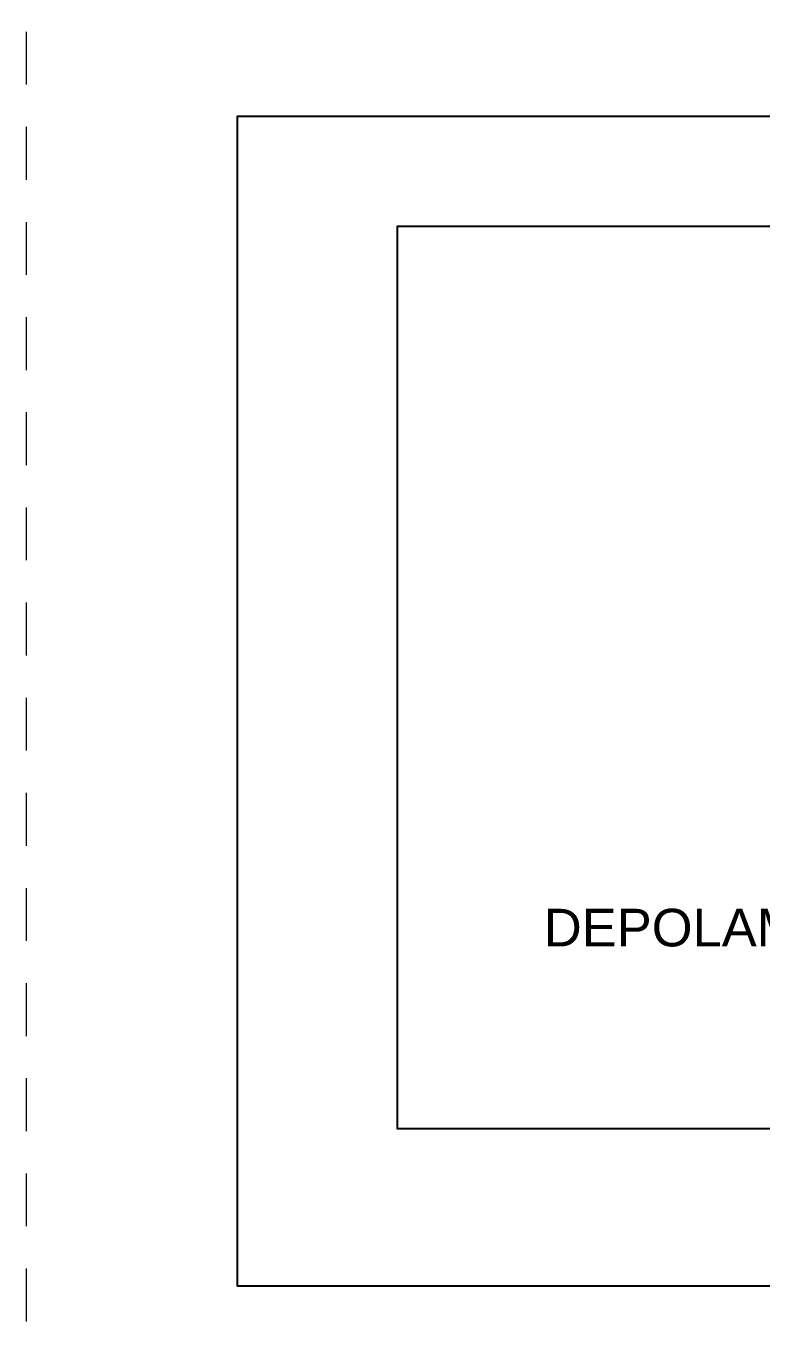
# Model space of a CAD drawing. Header units: millimetres. Extents: x 863 to 22635, y -482 to 12118.
# Drawn here: x 19637 to 19793.7, y 3956.3 to 4234.8 of the extents above; entities that cross this region are included whole.
import ezdxf

# ---------------------------------------------------------------- set-up
doc = ezdxf.new("R2010")
doc.units = ezdxf.units.MM
doc.linetypes.add('JIS_02_0.7', pattern=[1.35, 0.75, -0.6])
doc.layers.add('ABOVE_0G', color=235, linetype='JIS_02_0.7', lineweight=9)
doc.layers.add('yazi', color=150, linetype='Continuous', lineweight=18)
doc.layers.add('Existing WALL_0G', color=65, linetype='Continuous')
doc.styles.get("Standard").update_dxf_attribs({"font": 'arial.ttf'})

msp = doc.modelspace()

# ---------------------------------------------------------------- linework, layer by layer
at = {"layer": 'ABOVE_0G', "ltscale": 15}
msp.add_lwpolyline([(19637.04, 5286.66), (19637.04, 2945.66), (21408.04, 2945.66), (21408.04, 5286.66)], dxfattribs=at)
at = {"layer": 'Existing WALL_0G'}
for points in [[(21325.04, 3173.66), (19813.04, 3173.66), (19813.04, 3966.66), (19682.04, 3966.66), (19682.04, 4215.66), (19819.04, 4215.66), (19819.04, 4263.66), (21300.04, 4263.66)], [(20333.04, 4196.11), (20333.04, 4096.21), (20306.04, 4096.21), (20306.04, 4206.66), (20091.04, 4206.66), (20091.04, 4238.21), (19959.04, 4238.21), (19959.04, 4209.08), (19860.04, 4209.08), (19860.04, 4074.21), (19815.04, 4074.21), (19815.04, 4192.21), (19716.04, 4192.21), (19716.04, 4000.21), (19860.04, 4000.21), (19860.04, 3935.21)]]:
    msp.add_lwpolyline(points, dxfattribs=at)

# ---------------------------------------------------------------- texts
at = {"layer": 'yazi', "linetype": 'Continuous', "insert": (19809.34, 4042.93), "char_height": 8, "width": 53.4869, "attachment_point": 6}
msp.add_mtext('\\A1;DEPOLAMA', dxfattribs=at)

doc.saveas('drawing.dxf')
